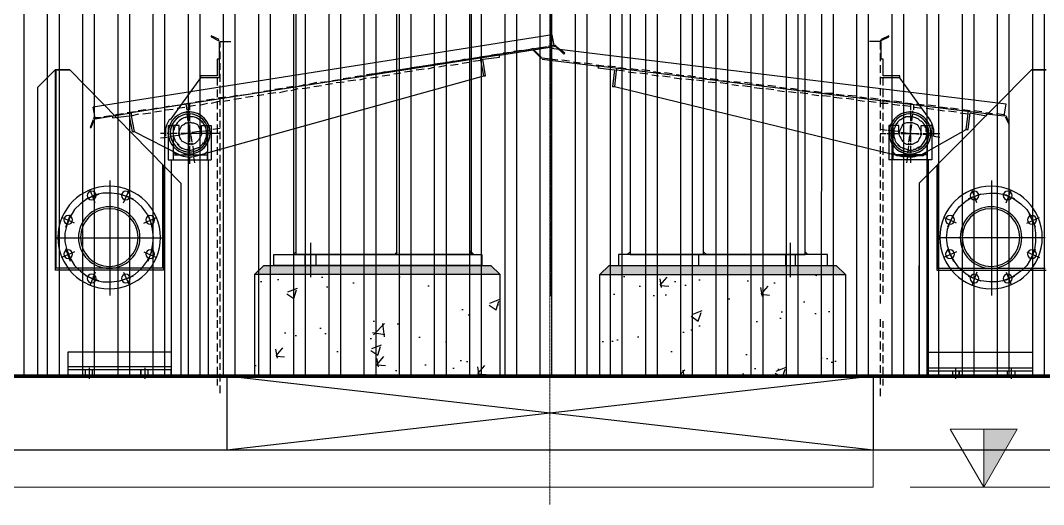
# Model space of a CAD drawing. Header units: inches. Extents: x 8618018 to 8935006, y 2431589 to 2567223.
# Drawn here: x 8818226 to 8820996, y 2500501 to 2501810 of the extents above; entities that cross this region are included whole.
import ezdxf

# ---------------------------------------------------------------- set-up
doc = ezdxf.new("R2010")
doc.units = ezdxf.units.IN
doc.header["$MEASUREMENT"] = 0
doc.linetypes.add('CENTER', pattern=[2, 1.25, -0.25, 0.25, -0.25])
for name, color, linetype in [('CEN', 252, 'CENTER'), ('Civil', 252, 'Continuous'), ('EQ', 252, 'Continuous'), ('SKID', 252, 'Continuous'), ('TEXT', 252, 'Continuous')]:
    doc.layers.add(name, color=color, linetype=linetype)
for name, color, linetype, lineweight in [('CL', 252, 'CENTER', 5), ('DIM_PPG', 8, 'Continuous', 0), ('ICT', 6, 'Continuous', 13)]:
    doc.layers.add(name, color=color, linetype=linetype, lineweight=lineweight)

# ---------------------------------------------------------------- blocks, each defined once
blk = doc.blocks.new('A$C1a45f9b6')
at = {"layer": 'CEN', "linetype": 'CENTER', "ltscale": 0.03}
blk.add_line((466.6, 2533.9), (466.6, -83.8), dxfattribs=at)
at = {"layer": 'EQ'}
for p, q in [((51.6, 29.1), (51.6, 1358.9)), ((51.6, 29.1), (51.6, 1358.9)), ((683.4, 1358.9), (683.4, 29.1)), ((683.4, 1358.9), (683.4, 29.1)), ((881.7, 29.1), (881.7, 1358.9)), ((881.7, 29.1), (881.7, 1358.9)), ((252.5, 1102.5), (252.5, 29.1)), ((252.5, 1102.5), (252.5, 29.1)), ((-220.8, 29.1), (-220.8, 922.7)), ((-220.8, 29.1), (-220.8, 922.7)), ((1156.7, 29.1), (1156.7, 922.7)), ((1156.7, 29.1), (1156.7, 922.7)), ((471.9, 623.9), (-770.7, 428.3)), ((-429.6, 610.7), (-450.8, 621.3)), ((-450.8, 621.3), (-450.8, 618.7)), ((-450.8, 618.7), (-432.3, 608.1)), ((477.2, 594.9), (471.9, 623.9)), ((1384, 621.3), (1362.9, 610.7)), ((1362.9, 608.1), (1384, 618.7)), ((1384, 618.7), (1384, 621.3)), ((-429.6, 605.4), (-429.6, 507.6)), ((-427, 589.6), (-427, 605.4)), ((-427, 605.4), (-397.9, 605.4)), ((-30.4, 515.5), (458.7, 592.2)), ((329.2, 568.4), (477.2, 592.2)), ((421.7, 586.9), (400.5, 581.6)), ((453.4, 589.6), (432.3, 586.9)), ((477.2, 594.9), (461.3, 592.2)), ((466.6, 555.2), (469.3, 586.9)), ((1701.3, 436.2), (469.3, 586.9)), ((506.3, 573.7), (482.5, 592.2)), ((482.5, 592.2), (503.6, 571.1)), ((1362.9, 605.4), (1331.2, 605.4)), ((1360.2, 605.4), (1360.2, 584.3)), ((1362.9, 557.8), (1362.9, 605.4)), ((329.2, 568.4), (-667.6, 412.4)), ((-429.6, 557.8), (-434.9, 557.8)), ((-434.9, 557.8), (-434.9, 512.9)), ((-427, 557.8), (-427, 579)), ((236.6, 557.8), (215.5, 552.6)), ((268.3, 560.5), (247.2, 557.8)), ((257.8, 552.6), (278.9, 555.2)), ((297.4, 565.8), (276.3, 563.1)), ((278.9, 555.2), (278.9, 560.5)), ((286.9, 512.9), (278.9, 555.2)), ((284.2, 557.8), (329.2, 563.1)), ((292.1, 512.9), (284.2, 557.8)), ((329.2, 571.1), (308, 568.4)), ((329.2, 563.1), (329.2, 568.4)), ((360.9, 576.3), (339.7, 573.7)), ((390, 581.6), (368.8, 579)), ((424.3, 581.6), (421.7, 581.6)), ((421.7, 581.6), (442.8, 560.5)), ((442.8, 563.1), (424.3, 581.6)), ((466.6, 557.8), (445.5, 560.5)), ((445.5, 557.8), (598.8, 539.3)), ((487.8, 555.2), (466.6, 557.8)), ((519.5, 552.6), (498.4, 555.2)), ((503.6, 571.1), (506.3, 573.7)), ((1360.2, 573.7), (1360.2, 552.6)), ((1368.2, 557.8), (1362.9, 557.8)), ((1368.2, 512.9), (1368.2, 557.8)), ((-921.4, 481.2), (-873.8, 528.8)), ((-873.8, 528.8), (-873.8, -13.2)), ((-873.8, 528.8), (-834.1, 528.8)), ((-873.8, 528.8), (-834.1, 528.8)), ((-834.1, 528.8), (-873.8, 528.8)), ((-873.8, 528.8), (-834.1, 528.8)), ((-871.1, 528.8), (-871.1, -7.9)), ((-532.7, 222.1), (-834.1, 528.8)), ((-427, 528.8), (-427, 547.3)), ((83.3, 531.4), (62.1, 528.8)), ((112.4, 536.7), (91.2, 534)), ((104.4, 528.8), (125.6, 531.4)), ((144.1, 542), (122.9, 539.3)), ((136.2, 531.4), (154.7, 536.7)), ((175.8, 547.3), (154.7, 544.6)), ((165.2, 536.7), (186.4, 542)), ((204.9, 552.6), (183.7, 547.3)), ((197, 542), (218.1, 544.6)), ((228.7, 547.3), (247.2, 549.9)), ((548.6, 547.3), (530.1, 549.9)), ((580.3, 544.6), (559.2, 547.3)), ((612, 539.3), (590.9, 542)), ((598.8, 539.3), (596.2, 534)), ((596.2, 534), (641.1, 528.8)), ((1648.4, 409.8), (598.8, 539.3)), ((643.8, 536.7), (622.6, 539.3)), ((641.1, 528.8), (635.8, 483.8)), ((646.4, 534), (641.1, 483.8)), ((646.4, 534), (646.4, 528.8)), ((646.4, 528.8), (667.6, 526.1)), ((672.8, 531.4), (651.7, 534)), ((704.6, 528.8), (683.4, 531.4)), ((736.3, 526.1), (715.1, 528.8)), ((1360.2, 542), (1360.2, 520.8)), ((1466, 222.1), (1770, 528.8)), ((1809.7, 528.8), (1770, 528.8)), ((1809.7, 528.8), (1770, 528.8)), ((1770, 528.8), (1809.7, 528.8)), ((1809.7, 528.8), (1770, 528.8)), ((-479.9, 507.6), (-561.8, 393.9)), ((-490.4, 296.1), (286.9, 512.9)), ((-434.9, 512.9), (-479.9, 512.9)), ((-479.9, 512.9), (-479.9, 507.6)), ((-434.9, 507.6), (-479.9, 507.6)), ((-429.6, 507.6), (-434.9, 507.6)), ((-434.9, 507.6), (-434.9, 486.5)), ((-427, 497), (-427, 518.2)), ((-101.8, 502.3), (-122.9, 499.7)), ((-72.7, 507.6), (-93.9, 505)), ((-80.6, 499.7), (-59.5, 502.3)), ((-41, 512.9), (-62.1, 510.3)), ((-48.9, 502.3), (-30.4, 507.6)), ((-9.3, 518.2), (-30.4, 515.5)), ((-19.8, 507.6), (1.3, 510.3)), ((19.8, 523.5), (-1.3, 518.2)), ((11.9, 512.9), (33, 515.5)), ((51.6, 526.1), (30.4, 523.5)), ((43.6, 518.2), (62.1, 520.8)), ((72.7, 523.5), (93.9, 526.1)), ((286.9, 512.9), (292.1, 512.9)), ((678.1, 523.5), (699.3, 520.8)), ((709.9, 520.8), (731, 518.2)), ((741.6, 515.5), (760.1, 512.9)), ((765.4, 520.8), (746.9, 523.5)), ((770.7, 512.9), (791.8, 510.3)), ((797.1, 518.2), (776, 520.8)), ((802.4, 507.6), (823.5, 505)), ((828.8, 512.9), (807.7, 515.5)), ((834.1, 505), (855.3, 502.3)), ((860.6, 510.3), (839.4, 512.9)), ((863.2, 502.3), (884.4, 499.7)), ((889.6, 505), (871.1, 507.6)), ((921.4, 502.3), (900.2, 505)), ((953.1, 497), (931.9, 499.7)), ((1360.2, 510.3), (1360.2, 489.1)), ((1368.2, 507.6), (1362.9, 507.6)), ((1413.1, 512.9), (1368.2, 512.9)), ((1413.1, 507.6), (1368.2, 507.6)), ((1368.2, 486.5), (1368.2, 507.6)), ((1413.1, 507.6), (1413.1, 512.9)), ((1495.1, 393.9), (1413.1, 507.6)), ((-921.4, 481.2), (-921.4, -298.8)), ((-434.9, 475.9), (-434.9, 454.7)), ((-427, 465.3), (-427, 486.5)), ((-286.9, 473.2), (-308, 470.6)), ((-257.8, 478.5), (-278.9, 475.9)), ((-265.7, 468), (-244.6, 473.2)), ((-226, 483.8), (-247.2, 481.2)), ((-234, 473.2), (-215.5, 478.5)), ((-194.3, 489.1), (-215.5, 483.8)), ((-204.9, 478.5), (-183.7, 481.2)), ((-165.2, 494.4), (-186.4, 489.1)), ((-173.2, 483.8), (-152, 486.5)), ((-133.5, 497), (-154.7, 494.4)), ((-141.4, 489.1), (-122.9, 491.7)), ((-112.4, 494.4), (-91.2, 497)), ((635.8, 483.8), (641.1, 483.8)), ((641.1, 483.8), (1423.7, 293.5)), ((894.9, 497), (916.1, 494.4)), ((926.7, 494.4), (947.8, 491.7)), ((958.4, 489.1), (976.9, 486.5)), ((982.2, 494.4), (963.7, 497)), ((987.5, 486.5), (1008.6, 483.8)), ((1013.9, 491.7), (992.7, 494.4)), ((1019.2, 481.2), (1040.3, 478.5)), ((1045.6, 486.5), (1024.5, 489.1)), ((1050.9, 478.5), (1072.1, 475.9)), ((1077.4, 483.8), (1056.2, 486.5)), ((1082.6, 473.2), (1101.1, 470.6)), ((1106.4, 478.5), (1087.9, 481.2)), ((1138.2, 475.9), (1117, 478.5)), ((1169.9, 470.6), (1148.7, 473.2)), ((1360.2, 478.5), (1360.2, 460)), ((1368.2, 454.7), (1368.2, 475.9)), ((-471.9, 444.2), (-493.1, 441.5)), ((-442.8, 449.4), (-464, 446.8)), ((-450.8, 438.9), (-429.6, 444.2)), ((-434.9, 444.2), (-434.9, 423)), ((-411.1, 454.7), (-432.3, 452.1)), ((-427, 433.6), (-427, 454.7)), ((-419, 444.2), (-400.5, 446.8)), ((-379.4, 460), (-400.5, 454.7)), ((-390, 449.4), (-368.8, 452.1)), ((-350.3, 462.7), (-371.5, 460)), ((-358.2, 454.7), (-337.1, 457.4)), ((-318.6, 468), (-339.7, 465.3)), ((-326.5, 460), (-308, 462.7)), ((-297.4, 465.3), (-276.3, 468)), ((1111.7, 470.6), (1132.9, 468)), ((1143.4, 468), (1164.6, 465.3)), ((1175.2, 462.7), (1193.7, 460)), ((1201.6, 468), (1180.5, 470.6)), ((1204.3, 460), (1225.4, 457.4)), ((1230.7, 465.3), (1209.5, 465.3)), ((1236, 454.7), (1257.1, 452.1)), ((1262.4, 460), (1241.3, 462.7)), ((1267.7, 452.1), (1288.9, 449.4)), ((1294.1, 457.4), (1273, 460)), ((1299.4, 446.8), (1317.9, 444.2)), ((1323.2, 452.1), (1304.7, 454.7)), ((1328.5, 444.2), (1349.7, 441.5)), ((1355, 449.4), (1333.8, 452.1)), ((1360.2, 449.4), (1360.2, 428.3)), ((1386.7, 444.2), (1365.5, 446.8)), ((1368.2, 423), (1368.2, 444.2)), ((1418.4, 441.5), (1397.3, 444.2)), ((-765.4, 399.2), (-770.7, 428.3)), ((-627.9, 420.4), (-649.1, 417.7)), ((-596.2, 425.7), (-617.3, 420.4)), ((-604.1, 415.1), (-585.6, 417.7)), ((-564.5, 430.9), (-585.6, 425.7)), ((-575, 420.4), (-553.9, 423)), ((-535.4, 433.6), (-556.5, 430.9)), ((-543.3, 425.7), (-522.2, 428.3)), ((-503.6, 438.9), (-524.8, 436.2)), ((-519.5, 436.2), (-516.9, 420.4)), ((-516.9, 417.7), (-516.9, 412.4)), ((-511.6, 430.9), (-493.1, 433.6)), ((-508.9, 420.4), (-508.9, 438.9)), ((-508.9, 412.4), (-508.9, 417.7)), ((-482.5, 433.6), (-461.3, 438.9)), ((-427, 401.9), (-427, 423)), ((1360.2, 438.9), (1381.4, 438.9)), ((1360.2, 417.7), (1360.2, 396.6)), ((1392, 436.2), (1413.1, 433.6)), ((1421, 433.6), (1442.2, 430.9)), ((1447.5, 436.2), (1429, 438.9)), ((1442.2, 438.9), (1442.2, 420.4)), ((1442.2, 417.7), (1442.2, 415.1)), ((1447.5, 417.7), (1447.5, 412.4)), ((1450.1, 436.2), (1450.1, 420.4)), ((1452.8, 428.3), (1473.9, 425.7)), ((1479.2, 433.6), (1458.1, 436.2)), ((1484.5, 425.7), (1505.6, 423)), ((1510.9, 430.9), (1489.8, 433.6)), ((1516.2, 420.4), (1534.7, 417.7)), ((1542.7, 425.7), (1521.5, 428.3)), ((1545.3, 417.7), (1566.5, 415.1)), ((1571.7, 423), (1550.6, 425.7)), ((1603.5, 417.7), (1582.3, 420.4)), ((1598.2, 409.8), (1598.2, 417.7)), ((1635.2, 415.1), (1614, 417.7)), ((1696, 404.5), (1701.3, 436.2)), ((-770.7, 393.9), (-778.6, 372.8)), ((-776, 372.8), (-768, 393.9)), ((-765.4, 396.6), (-667.6, 412.4)), ((-749.5, 399.2), (-765.4, 399.2)), ((-720.4, 404.5), (-741.6, 401.9)), ((-717.8, 404.5), (-717.8, 399.2)), ((-717.8, 399.2), (-672.8, 404.5)), ((-688.7, 409.8), (-709.9, 407.1)), ((-657, 415.1), (-678.1, 412.4)), ((-672.8, 404.5), (-664.9, 362.2)), ((-667.6, 412.4), (-667.6, 404.5)), ((-667.6, 404.5), (-646.4, 409.8)), ((-667.6, 404.5), (-659.6, 362.2)), ((-635.8, 409.8), (-614.7, 412.4)), ((-538, 391.3), (-543.3, 386)), ((-530.1, 396.6), (-538, 391.3)), ((-530.1, 396.6), (-535.4, 393.9)), ((-524.8, 399.2), (-530.1, 396.6)), ((-514.2, 401.9), (-524.8, 399.2)), ((-514.2, 401.9), (-522.2, 399.2)), ((-516.9, 409.8), (-514.2, 391.3)), ((-506.3, 401.9), (-514.2, 401.9)), ((-514.2, 386), (-508.9, 388.6)), ((-511.6, 388.6), (-511.6, 383.4)), ((-508.9, 391.3), (-508.9, 409.8)), ((-508.9, 388.6), (-503.6, 386)), ((-508.9, 383.4), (-508.9, 388.6)), ((-498.4, 401.9), (-506.3, 401.9)), ((-501, 401.9), (-506.3, 401.9)), ((-490.4, 399.2), (-498.4, 401.9)), ((-485.1, 396.6), (-490.4, 399.2)), ((-482.5, 393.9), (-490.4, 399.2)), ((-474.6, 388.6), (-482.5, 393.9)), ((-471.9, 383.4), (-477.2, 388.6)), ((-474.6, 386), (-474.6, 388.6)), ((-434.9, 412.4), (-434.9, 391.3)), ((-427, 372.8), (-427, 391.3)), ((1368.2, 391.3), (1368.2, 412.4)), ((1407.8, 388.6), (1402.5, 380.7)), ((1413.1, 393.9), (1407.8, 388.6)), ((1415.8, 393.9), (1413.1, 393.9)), ((1415.8, 393.9), (1413.1, 393.9)), ((1423.7, 399.2), (1415.8, 393.9)), ((1431.6, 401.9), (1423.7, 399.2)), ((1429, 401.9), (1426.3, 399.2)), ((1436.9, 401.9), (1429, 401.9)), ((1434.3, 401.9), (1431.6, 401.9)), ((1447.5, 401.9), (1436.9, 401.9)), ((1442.2, 412.4), (1442.2, 391.3)), ((1447.5, 401.9), (1442.2, 401.9)), ((1442.2, 388.6), (1442.2, 383.4)), ((1447.5, 409.8), (1444.8, 391.3)), ((1444.8, 388.6), (1444.8, 383.4)), ((1455.4, 399.2), (1447.5, 401.9)), ((1463.3, 396.6), (1455.4, 399.2)), ((1463.3, 396.6), (1455.4, 399.2)), ((1468.6, 391.3), (1463.3, 396.6)), ((1473.9, 388.6), (1468.6, 391.3)), ((1476.6, 386), (1471.3, 391.3)), ((1577, 412.4), (1598.2, 409.8)), ((1592.9, 367.5), (1598.2, 409.8)), ((1598.2, 367.5), (1603.5, 412.4)), ((1603.5, 412.4), (1648.4, 404.5)), ((1664.3, 409.8), (1645.8, 412.4)), ((1648.4, 404.5), (1648.4, 409.8)), ((1648.4, 409.8), (1696, 404.5)), ((1696, 407.1), (1674.9, 409.8)), ((1698.6, 401.9), (1709.2, 380.7)), ((1709.2, 383.4), (1701.3, 404.5)), ((-778.6, 372.8), (-776, 372.8)), ((-664.9, 362.2), (-659.6, 362.2)), ((-659.6, 362.2), (-535.4, 298.7)), ((-567.1, 378.1), (-567.1, 285.5)), ((-567.1, 378.1), (-559.2, 378.1)), ((-538, 378.1), (-559.2, 378.1)), ((-553.9, 378.1), (-553.9, 285.5)), ((-538, 378.1), (-553.9, 378.1)), ((-553.9, 378.1), (-553.9, 306.7)), ((-551.2, 370.1), (-553.9, 362.2)), ((-553.9, 362.2), (-553.9, 354.3)), ((-548.6, 378.1), (-551.2, 370.1)), ((-551.2, 372.8), (-551.2, 370.1)), ((-551.2, 370.1), (-551.2, 367.5)), ((-543.3, 383.4), (-548.6, 378.1)), ((-543.3, 386), (-545.9, 380.7)), ((-543.3, 386), (-543.3, 383.4)), ((-538, 356.9), (-538, 378.1)), ((-538, 356.9), (-538, 378.1)), ((-538, 362.2), (-535.4, 367.5)), ((-538, 356.9), (-538, 362.2)), ((-535.4, 367.5), (-532.7, 372.8)), ((-532.7, 372.8), (-530.1, 378.1)), ((-530.1, 378.1), (-524.8, 380.7)), ((-524.8, 380.7), (-519.5, 386)), ((-519.5, 386), (-514.2, 386)), ((-511.6, 380.7), (-508.9, 362.2)), ((-508.9, 362.2), (-508.9, 380.7)), ((-508.9, 335.8), (-508.9, 378.1)), ((-508.9, 335.8), (-508.9, 378.1)), ((-503.6, 386), (-498.4, 386)), ((-482.5, 362.2), (-503.6, 359.6)), ((-498.4, 386), (-493.1, 383.4)), ((-493.1, 383.4), (-487.8, 380.7)), ((-487.8, 380.7), (-485.1, 375.4)), ((-485.1, 375.4), (-482.5, 370.1)), ((-482.5, 370.1), (-479.9, 364.8)), ((-479.9, 364.8), (-477.2, 359.6)), ((-477.2, 362.2), (-479.9, 362.2)), ((-477.2, 378.1), (-458.7, 378.1)), ((-477.2, 356.9), (-477.2, 378.1)), ((-477.2, 378.1), (-461.3, 378.1)), ((-477.2, 356.9), (-477.2, 378.1)), ((-453.4, 364.8), (-474.6, 362.2)), ((-466.6, 375.4), (-471.9, 383.4)), ((-466.6, 375.4), (-469.3, 378.1)), ((-466.6, 372.8), (-466.6, 375.4)), ((-464, 364.8), (-466.6, 375.4)), ((-464, 356.9), (-464, 364.8)), ((-464, 356.9), (-464, 362.2)), ((-461.3, 378.1), (-461.3, 285.5)), ((-461.3, 378.1), (-461.3, 306.7)), ((-458.7, 378.1), (-450.8, 378.1)), ((-450.8, 378.1), (-450.8, 285.5)), ((-448.1, 367.5), (-450.8, 367.5)), ((-427, 370.1), (-445.5, 367.5)), ((-434.9, 380.7), (-434.9, 359.6)), ((-427, 341.1), (-427, 362.2)), ((1360.2, 386), (1360.2, 364.8)), ((1378.7, 364.8), (1360.2, 367.5)), ((1368.2, 359.6), (1368.2, 380.7)), ((1384, 364.8), (1381.4, 364.8)), ((1384, 378.1), (1384, 285.5)), ((1392, 378.1), (1384, 378.1)), ((1407.8, 362.2), (1386.7, 364.8)), ((1410.5, 378.1), (1392, 378.1)), ((1394.6, 378.1), (1394.6, 285.5)), ((1410.5, 378.1), (1394.6, 378.1)), ((1394.6, 378.1), (1394.6, 306.7)), ((1399.9, 372.8), (1397.3, 367.5)), ((1397.3, 370.1), (1397.3, 364.8)), ((1397.3, 364.8), (1397.3, 356.9)), ((1402.5, 380.7), (1399.9, 372.8)), ((1407.8, 386), (1402.5, 380.7)), ((1410.5, 356.9), (1410.5, 378.1)), ((1410.5, 356.9), (1410.5, 378.1)), ((1413.1, 364.8), (1410.5, 359.6)), ((1413.1, 359.6), (1410.5, 362.2)), ((1415.8, 370.1), (1413.1, 364.8)), ((1418.4, 375.4), (1415.8, 370.1)), ((1421, 380.7), (1418.4, 375.4)), ((1426.3, 383.4), (1421, 380.7)), ((1431.6, 386), (1426.3, 383.4)), ((1436.9, 386), (1431.6, 386)), ((1442.2, 386), (1436.9, 386)), ((1447.5, 386), (1442.2, 386)), ((1444.8, 380.7), (1442.2, 362.2)), ((1442.2, 380.7), (1442.2, 362.2)), ((1442.2, 335.8), (1442.2, 378.1)), ((1442.2, 335.8), (1442.2, 378.1)), ((1452.8, 383.4), (1447.5, 386)), ((1458.1, 380.7), (1452.8, 383.4)), ((1463.3, 378.1), (1458.1, 380.7)), ((1466, 372.8), (1463.3, 378.1)), ((1468.6, 367.5), (1466, 372.8)), ((1471.3, 362.2), (1468.6, 367.5)), ((1471.3, 356.9), (1471.3, 378.1)), ((1471.3, 378.1), (1489.8, 378.1)), ((1471.3, 356.9), (1471.3, 378.1)), ((1471.3, 378.1), (1487.1, 378.1)), ((1471.3, 298.7), (1592.9, 367.5)), ((1471.3, 356.9), (1471.3, 362.2)), ((1481.9, 378.1), (1476.6, 386)), ((1481.9, 378.1), (1479.2, 380.7)), ((1484.5, 370.1), (1481.9, 378.1)), ((1481.9, 372.8), (1481.9, 378.1)), ((1484.5, 362.2), (1484.5, 370.1)), ((1487.1, 359.6), (1484.5, 362.2)), ((1487.1, 362.2), (1484.5, 362.2)), ((1487.1, 378.1), (1487.1, 285.5)), ((1487.1, 378.1), (1487.1, 306.7)), ((1487.1, 354.3), (1487.1, 362.2)), ((1500.4, 378.1), (1489.8, 378.1)), ((1500.4, 378.1), (1500.4, 285.5)), ((1592.9, 367.5), (1598.2, 367.5)), ((1709.2, 380.7), (1709.2, 383.4)), ((-572.4, 356.9), (-588.2, 356.9)), ((-569.7, 346.3), (-588.2, 343.7)), ((-564.5, 356.9), (-569.7, 356.9)), ((-564.5, 349), (-567.1, 349)), ((-543.3, 356.9), (-561.8, 356.9)), ((-540.7, 351.6), (-561.8, 349)), ((-553.9, 356.9), (-553.9, 351.6)), ((-553.9, 354.3), (-553.9, 351.6)), ((-553.9, 351.6), (-551.2, 343.7)), ((-551.2, 343.7), (-548.6, 338.4)), ((-551.2, 341.1), (-548.6, 335.8)), ((-548.6, 335.8), (-543.3, 330.5)), ((-535.4, 356.9), (-540.7, 356.9)), ((-538, 351.6), (-538, 356.9)), ((-535.4, 354.3), (-538, 351.6)), ((-535.4, 346.3), (-538, 351.6)), ((-532.7, 341.1), (-535.4, 346.3)), ((-511.6, 356.9), (-532.7, 354.3)), ((-514.2, 356.9), (-532.7, 356.9)), ((-530.1, 335.8), (-532.7, 341.1)), ((-487.8, 356.9), (-530.1, 356.9)), ((-487.8, 356.9), (-530.1, 356.9)), ((-524.8, 333.1), (-530.1, 335.8)), ((-519.5, 330.5), (-524.8, 333.1)), ((-506.3, 356.9), (-511.6, 356.9)), ((-508.9, 359.6), (-506.3, 354.3)), ((-508.9, 354.3), (-508.9, 359.6)), ((-506.3, 356.9), (-508.9, 356.9)), ((-508.9, 333.1), (-508.9, 351.6)), ((-506.3, 351.6), (-503.6, 333.1)), ((-482.5, 356.9), (-503.6, 356.9)), ((-487.8, 335.8), (-493.1, 330.5)), ((-485.1, 338.4), (-487.8, 335.8)), ((-482.5, 343.7), (-485.1, 338.4)), ((-479.9, 349), (-482.5, 343.7)), ((-477.2, 356.9), (-479.9, 356.9)), ((-477.2, 354.3), (-479.9, 349)), ((-477.2, 359.6), (-477.2, 354.3)), ((-453.4, 356.9), (-474.6, 356.9)), ((-474.6, 327.8), (-471.9, 333.1)), ((-474.6, 327.8), (-469.3, 333.1)), ((-469.3, 333.1), (-466.6, 341.1)), ((-466.6, 341.1), (-464, 349)), ((-466.6, 341.1), (-464, 346.3)), ((-464, 349), (-464, 356.9)), ((-445.5, 356.9), (-450.8, 356.9)), ((-427, 356.9), (-445.5, 356.9)), ((-434.9, 351.6), (-434.9, 330.5)), ((1360.2, 356.9), (1376.1, 356.9)), ((1360.2, 354.3), (1360.2, 333.1)), ((1368.2, 330.5), (1368.2, 349)), ((1378.7, 356.9), (1384, 356.9)), ((1386.7, 356.9), (1407.8, 356.9)), ((1397.3, 356.9), (1397.3, 349)), ((1397.3, 356.9), (1397.3, 349)), ((1397.3, 349), (1399.9, 341.1)), ((1399.9, 341.1), (1399.9, 338.4)), ((1399.9, 338.4), (1402.5, 333.1)), ((1402.5, 333.1), (1410.5, 325.2)), ((1410.5, 359.6), (1410.5, 354.3)), ((1410.5, 356.9), (1413.1, 356.9)), ((1410.5, 354.3), (1413.1, 349)), ((1413.1, 349), (1415.8, 343.7)), ((1436.9, 356.9), (1415.8, 359.6)), ((1415.8, 356.9), (1436.9, 356.9)), ((1415.8, 343.7), (1418.4, 338.4)), ((1418.4, 356.9), (1463.3, 356.9)), ((1418.4, 356.9), (1463.3, 356.9)), ((1418.4, 338.4), (1421, 335.8)), ((1421, 335.8), (1426.3, 330.5)), ((1439.6, 351.6), (1436.9, 333.1)), ((1442.2, 359.6), (1439.6, 354.3)), ((1444.8, 356.9), (1439.6, 356.9)), ((1439.6, 356.9), (1444.8, 356.9)), ((1442.2, 359.6), (1442.2, 354.3)), ((1442.2, 351.6), (1442.2, 333.1)), ((1466, 354.3), (1444.8, 356.9)), ((1444.8, 356.9), (1466, 356.9)), ((1452.8, 330.5), (1458.1, 333.1)), ((1458.1, 333.1), (1463.3, 335.8)), ((1463.3, 335.8), (1466, 341.1)), ((1466, 341.1), (1468.6, 346.3)), ((1468.6, 356.9), (1473.9, 356.9)), ((1473.9, 354.3), (1468.6, 354.3)), ((1468.6, 346.3), (1471.3, 351.6)), ((1471.3, 351.6), (1471.3, 356.9)), ((1476.6, 356.9), (1495.1, 356.9)), ((1495.1, 351.6), (1476.6, 354.3)), ((1476.6, 330.5), (1481.9, 338.4)), ((1476.6, 330.5), (1479.2, 333.1)), ((1481.9, 338.4), (1484.5, 346.3)), ((1484.5, 343.7), (1487.1, 354.3)), ((1484.5, 346.3), (1484.5, 349)), ((1484.5, 341.1), (1484.5, 343.7)), ((1497.7, 356.9), (1503, 356.9)), ((1503, 349), (1497.7, 351.6)), ((1505.6, 356.9), (1521.5, 356.9)), ((1521.5, 346.3), (1505.6, 349)), ((-553.9, 306.7), (-543.3, 298.7)), ((-543.3, 330.5), (-538, 325.2)), ((-543.3, 327.8), (-538, 322.5)), ((-538, 322.5), (-530.1, 317.3)), ((-530.1, 317.3), (-527.4, 317.3)), ((-530.1, 317.3), (-522.2, 314.6)), ((-522.2, 314.6), (-514.2, 312)), ((-514.2, 327.8), (-519.5, 330.5)), ((-516.9, 314.6), (-514.2, 312)), ((-508.9, 327.8), (-514.2, 327.8)), ((-514.2, 312), (-506.3, 312)), ((-514.2, 312), (-511.6, 312)), ((-508.9, 325.2), (-508.9, 330.5)), ((-503.6, 327.8), (-508.9, 327.8)), ((-508.9, 301.4), (-508.9, 322.5)), ((-506.3, 312), (-495.7, 314.6)), ((-503.6, 330.5), (-503.6, 325.2)), ((-498.4, 327.8), (-503.6, 327.8)), ((-501, 322.5), (-498.4, 304)), ((-501, 314.6), (-498.4, 314.6)), ((-493.1, 330.5), (-498.4, 327.8)), ((-498.4, 314.6), (-490.4, 317.3)), ((-490.4, 317.3), (-482.5, 319.9)), ((-485.1, 317.3), (-482.5, 319.9)), ((-482.5, 319.9), (-474.6, 327.8)), ((-482.5, 319.9), (-479.9, 322.5)), ((-461.3, 306.7), (-471.9, 298.7)), ((-434.9, 319.9), (-434.9, 298.7)), ((-427, 309.3), (-427, 330.5)), ((1360.2, 322.5), (1360.2, 301.4)), ((1368.2, 298.7), (1368.2, 319.9)), ((1394.6, 306.7), (1405.2, 296.1)), ((1407.8, 327.8), (1407.8, 325.2)), ((1407.8, 325.2), (1415.8, 319.9)), ((1410.5, 325.2), (1413.1, 322.5)), ((1415.8, 319.9), (1423.7, 317.3)), ((1421, 317.3), (1423.7, 317.3)), ((1423.7, 317.3), (1431.6, 314.6)), ((1426.3, 330.5), (1431.6, 327.8)), ((1431.6, 327.8), (1436.9, 327.8)), ((1431.6, 314.6), (1439.6, 312)), ((1436.9, 322.5), (1434.3, 304)), ((1434.3, 312), (1439.6, 312)), ((1436.9, 330.5), (1436.9, 325.2)), ((1436.9, 327.8), (1442.2, 327.8)), ((1439.6, 312), (1442.2, 312)), ((1439.6, 312), (1447.5, 312)), ((1442.2, 330.5), (1442.2, 325.2)), ((1442.2, 327.8), (1447.5, 327.8)), ((1442.2, 322.5), (1442.2, 304)), ((1447.5, 327.8), (1452.8, 330.5)), ((1447.5, 312), (1455.4, 314.6)), ((1450.1, 314.6), (1455.4, 314.6)), ((1455.4, 314.6), (1463.3, 319.9)), ((1463.3, 319.9), (1471.3, 322.5)), ((1463.3, 317.3), (1471.3, 322.5)), ((1471.3, 322.5), (1476.6, 330.5)), ((1487.1, 306.7), (1476.6, 296.1)), ((-567.1, 285.5), (-559.2, 285.5)), ((-559.2, 285.5), (-450.8, 285.5)), ((-559.2, 285.5), (-559.2, -298.8)), ((-553.9, 298.7), (-461.3, 298.7)), ((-543.3, 298.7), (-471.9, 298.7)), ((-508.9, 296.1), (-508.9, 301.4)), ((-508.9, 275), (-508.9, 293.5)), ((-498.4, 301.4), (-498.4, 296.1)), ((-498.4, 293.5), (-495.7, 277.6)), ((-461.3, 285.5), (-461.3, 298.7)), ((-458.7, 285.5), (-458.7, -298.8)), ((-434.9, 288.2), (-434.9, 267)), ((-427, 277.6), (-427, 298.7)), ((1360.2, 293.5), (1360.2, 272.3)), ((1368.2, 267), (1368.2, 288.2)), ((1489.8, 285.5), (1384, 285.5)), ((1392, 285.5), (1392, -301.4)), ((1487.1, 298.7), (1394.6, 298.7)), ((1394.6, 285.5), (1394.6, 298.7)), ((1476.6, 296.1), (1405.2, 296.1)), ((1434.3, 293.5), (1431.6, 277.6)), ((1434.3, 301.4), (1434.3, 296.1)), ((1442.2, 301.4), (1442.2, 296.1)), ((1442.2, 293.5), (1442.2, 277.6)), ((1500.4, 285.5), (1489.8, 285.5)), ((1489.8, 285.5), (1489.8, -301.4)), ((-583, 272.3), (-583, -7.9)), ((-580.3, 269.7), (-580.3, 119)), ((-580.3, 269.7), (-580.3, -13.2)), ((-434.9, 256.4), (-434.9, 235.3)), ((-427, 245.9), (-427, 267)), ((1360.2, 261.7), (1360.2, 240.6)), ((1368.2, 235.3), (1368.2, 256.4)), ((1513.6, 269.7), (1513.6, 119)), ((1513.6, 269.7), (1513.6, -13.2)), ((1516.2, 272.3), (1516.2, -7.9)), ((-725.7, 230), (-725.7, -82)), ((-532.7, 222.1), (-532.7, -298.8)), ((-434.9, 224.7), (-434.9, 203.6)), ((-427, 214.1), (-427, 235.3)), ((1360.2, 230), (1360.2, 208.9)), ((1368.2, 203.6), (1368.2, 224.7)), ((1466, 222.1), (1466, -298.8)), ((1661.6, 230), (1661.6, -82)), ((-765.4, 169.2), (-778.6, 203.6)), ((-744.2, 195.6), (-765.4, 190.4)), ((-720.4, 195.6), (-744.2, 195.6)), ((-699.3, 193), (-720.4, 195.6)), ((-688.7, 169.2), (-672.8, 203.6)), ((-427, 185.1), (-427, 206.2)), ((1360.2, 198.3), (1360.2, 177.1)), ((1622, 169.2), (1608.8, 203.6)), ((1632.5, 193), (1656.3, 195.6)), ((1656.3, 195.6), (1677.5, 195.6)), ((1677.5, 195.6), (1701.3, 190.4)), ((1701.3, 169.2), (1714.5, 203.6)), ((-805, 166.6), (-820.9, 150.7)), ((-786.5, 179.8), (-805, 166.6)), ((-789.2, 179.8), (-754.8, 193)), ((-765.4, 190.4), (-786.5, 179.8)), ((-675.5, 185.1), (-699.3, 193)), ((-696.6, 193), (-662.3, 179.8)), ((-657, 174.5), (-675.5, 185.1)), ((-638.5, 158.6), (-657, 174.5)), ((-559.2, 185.1), (-559.2, -298.8)), ((-434.9, 193), (-434.9, 174.5)), ((-427, 153.3), (-427, 174.5)), ((1360.2, 166.6), (1360.2, 145.4)), ((1368.2, 174.5), (1368.2, 193)), ((1489.8, 185.1), (1489.8, -301.4)), ((1574.4, 158.6), (1592.9, 174.5)), ((1592.9, 174.5), (1611.4, 185.1)), ((1632.5, 193), (1598.2, 179.8)), ((1611.4, 185.1), (1632.5, 193)), ((1725.1, 179.8), (1690.7, 193)), ((1701.3, 190.4), (1722.4, 179.8)), ((1722.4, 179.8), (1740.9, 166.6)), ((1740.9, 166.6), (1756.8, 150.7)), ((-820.9, 150.7), (-834.1, 129.5)), ((-625.3, 140.1), (-638.5, 158.6)), ((-614.7, 119), (-625.3, 140.1)), ((-434.9, 163.9), (-434.9, 142.8)), ((-427, 121.6), (-427, 142.8)), ((1368.2, 142.8), (1368.2, 163.9)), ((1550.6, 119), (1561.2, 140.1)), ((1561.2, 140.1), (1574.4, 158.6)), ((1756.8, 150.7), (1770, 129.5)), ((-820.9, 113.7), (-855.3, 129.5)), ((-844.7, 103.1), (-831.5, 137.5)), ((-834.1, 129.5), (-842.1, 108.4)), ((-633.2, 113.7), (-598.8, 129.5)), ((-622.6, 137.5), (-609.4, 103.1)), ((-609.4, 97.8), (-614.7, 119)), ((-434.9, 132.2), (-434.9, 111)), ((-427, 89.9), (-427, 111)), ((1360.2, 134.8), (1360.2, 116.3)), ((1368.2, 111), (1368.2, 132.2)), ((1566.5, 113.7), (1532.1, 129.5)), ((1558.5, 137.5), (1542.7, 103.1)), ((1542.7, 97.8), (1550.6, 119)), ((1756.8, 113.7), (1791.2, 129.5)), ((1780.6, 103.1), (1764.7, 137.5)), ((1770, 129.5), (1778, 108.4)), ((-842.1, 108.4), (-847.3, 87.2)), ((-847.3, 87.2), (-847.3, 63.5)), ((-606.8, 74), (-609.4, 97.8)), ((-434.9, 100.5), (-434.9, 79.3)), ((1360.2, 105.8), (1360.2, 84.6)), ((1368.2, 79.3), (1368.2, 100.5)), ((1540, 74), (1542.7, 97.8)), ((1778, 108.4), (1780.6, 87.2)), ((1780.6, 87.2), (1780.6, 63.5)), ((-871.1, 74), (-580.3, 74)), ((-847.3, 63.5), (-842.1, 42.3)), ((-609.4, 52.9), (-606.8, 74)), ((-559.2, 63.5), (-559.2, -282.9)), ((-434.9, 68.7), (-434.9, 47.6)), ((-427, 58.2), (-427, 79.3)), ((-181.1, -31.7), (-181.1, 60.8)), ((-181.1, -31.7), (-181.1, 60.8)), ((1117, -31.7), (1117, 60.8)), ((1117, -31.7), (1117, 60.8)), ((1360.2, 74), (1360.2, 52.9)), ((1368.2, 47.6), (1368.2, 68.7)), ((1489.8, 60.8), (1489.8, -285.5)), ((1807, 74), (1516.2, 74)), ((1542.7, 52.9), (1540, 74)), ((1780.6, 63.5), (1778, 42.3)), ((-820.9, 37), (-855.3, 21.2)), ((-831.5, 10.6), (-844.7, 44.9)), ((-842.1, 42.3), (-834.1, 21.2)), ((-633.2, 37), (-598.8, 21.2)), ((-625.3, 10.6), (-614.7, 29.1)), ((-609.4, 44.9), (-622.6, 10.6)), ((-614.7, 29.1), (-609.4, 52.9)), ((-434.9, 37), (-434.9, 18.5)), ((-427, 29.1), (-427, 50.2)), ((-281.6, 0), (-281.6, 29.1)), ((-281.6, 29.1), (281.6, 29.1)), ((-281.6, 0), (-281.6, 29.1)), ((-281.6, 29.1), (281.6, 29.1)), ((-220.8, 37), (-228.7, 29.1)), ((-220.8, 37), (-228.7, 29.1)), ((-228.7, 29.1), (-220.8, 29.1)), ((-228.7, 29.1), (-220.8, 29.1)), ((-228.7, 29.1), (-220.8, 29.1)), ((-228.7, 29.1), (-220.8, 29.1)), ((-220.8, 29.1), (-220.8, 37)), ((-220.8, 29.1), (-220.8, 37)), ((78, 29.1), (-220.8, 29.1)), ((78, 29.1), (-220.8, 29.1)), ((-197, 29.1), (-197, 0)), ((-197, 29.1), (-197, 0)), ((-167.9, 29.1), (-167.9, 0)), ((-167.9, 29.1), (-167.9, 0)), ((51.6, 37), (46.3, 29.1)), ((51.6, 37), (46.3, 29.1)), ((46.3, 29.1), (51.6, 29.1)), ((46.3, 29.1), (51.6, 29.1)), ((46.3, 29.1), (51.6, 29.1)), ((46.3, 29.1), (51.6, 29.1)), ((51.6, 29.1), (51.6, 37)), ((51.6, 29.1), (51.6, 37)), ((252.5, 29.1), (51.6, 29.1)), ((252.5, 29.1), (51.6, 29.1)), ((260.4, 29.1), (252.5, 37)), ((252.5, 37), (252.5, 29.1)), ((252.5, 37), (252.5, 29.1)), ((260.4, 29.1), (252.5, 37)), ((252.5, 37), (252.5, 29.1)), ((252.5, 37), (252.5, 29.1)), ((252.5, 29.1), (260.4, 29.1)), ((252.5, 29.1), (260.4, 29.1)), ((281.6, 29.1), (281.6, 0)), ((281.6, 29.1), (281.6, 0)), ((1217.5, 29.1), (651.7, 29.1)), ((651.7, 29.1), (651.7, 0)), ((1217.5, 29.1), (651.7, 29.1)), ((651.7, 29.1), (651.7, 0)), ((675.5, 29.1), (683.4, 37)), ((675.5, 29.1), (683.4, 37)), ((683.4, 29.1), (675.5, 29.1)), ((683.4, 29.1), (675.5, 29.1)), ((683.4, 37), (683.4, 29.1)), ((683.4, 37), (683.4, 29.1)), ((683.4, 37), (683.4, 29.1)), ((683.4, 37), (683.4, 29.1)), ((683.4, 29.1), (881.7, 29.1)), ((683.4, 29.1), (881.7, 29.1)), ((857.9, 29.1), (1156.7, 29.1)), ((857.9, 29.1), (1156.7, 29.1)), ((868.5, 29.1), (868.5, 0)), ((881.7, 29.1), (881.7, 37)), ((881.7, 37), (889.6, 29.1)), ((881.7, 29.1), (881.7, 37)), ((881.7, 37), (889.6, 29.1)), ((889.6, 29.1), (881.7, 29.1)), ((889.6, 29.1), (881.7, 29.1)), ((889.6, 29.1), (881.7, 29.1)), ((889.6, 29.1), (881.7, 29.1)), ((1103.8, 29.1), (1103.8, 0)), ((1103.8, 29.1), (1103.8, 0)), ((1130.2, 29.1), (1130.2, 0)), ((1130.2, 29.1), (1130.2, 0)), ((1156.7, 29.1), (1156.7, 37)), ((1156.7, 37), (1164.6, 29.1)), ((1156.7, 29.1), (1156.7, 37)), ((1156.7, 37), (1164.6, 29.1)), ((1164.6, 29.1), (1156.7, 29.1)), ((1164.6, 29.1), (1156.7, 29.1)), ((1164.6, 29.1), (1156.7, 29.1)), ((1164.6, 29.1), (1156.7, 29.1)), ((1217.5, 0), (1217.5, 29.1)), ((1217.5, 0), (1217.5, 29.1)), ((1360.2, 42.3), (1360.2, 21.2)), ((1368.2, 15.9), (1368.2, 37)), ((1566.5, 37), (1532.1, 21.2)), ((1550.6, 29.1), (1542.7, 52.9)), ((1542.7, 44.9), (1558.5, 10.6)), ((1561.2, 10.6), (1550.6, 29.1)), ((1756.8, 37), (1791.2, 21.2)), ((1764.7, 10.6), (1780.6, 44.9)), ((1778, 42.3), (1770, 21.2)), ((-834.1, 21.2), (-820.9, 0)), ((-638.5, -7.9), (-625.3, 10.6)), ((-434.9, 7.9), (-434.9, -13.2)), ((-427, -2.6), (-427, 18.5)), ((281.6, 0), (-281.6, 0)), ((281.6, 0), (-281.6, 0)), ((207.5, 0), (-260.4, 0)), ((651.7, 0), (1217.5, 0)), ((651.7, 0), (1217.5, 0)), ((1360.2, 10.6), (1360.2, -10.6)), ((1368.2, -13.2), (1368.2, 7.9)), ((1466, -301.4), (1466, 0)), ((1466, -301.4), (1466, 0)), ((1574.4, -7.9), (1561.2, 10.6)), ((1756.8, 0), (1740.9, -15.9)), ((1770, 21.2), (1756.8, 0)), ((-580.3, -13.2), (-873.8, -13.2)), ((-583, -7.9), (-871.1, -7.9)), ((-820.9, 0), (-805, -15.9)), ((-805, -15.9), (-786.5, -29.1)), ((-765.4, -18.5), (-778.6, -52.9)), ((-688.7, -18.5), (-672.8, -52.9)), ((-675.5, -34.4), (-657, -23.8)), ((-657, -23.8), (-638.5, -7.9)), ((-532.7, 0), (-532.7, -301.4)), ((-532.7, 0), (-532.7, -301.4)), ((-434.9, -23.8), (-434.9, -44.9)), ((-427, -34.4), (-427, -13.2)), ((1360.2, -21.2), (1360.2, -39.7)), ((1368.2, -44.9), (1368.2, -23.8)), ((1513.6, -13.2), (1809.7, -13.2)), ((1516.2, -7.9), (1807, -7.9)), ((1592.9, -23.8), (1574.4, -7.9)), ((1611.4, -34.4), (1592.9, -23.8)), ((1622, -18.5), (1608.8, -52.9)), ((1701.3, -18.5), (1714.5, -52.9)), ((1740.9, -15.9), (1722.4, -29.1)), ((-754.8, -42.3), (-789.2, -29.1)), ((-786.5, -29.1), (-765.4, -39.7)), ((-765.4, -39.7), (-744.2, -44.9)), ((-744.2, -44.9), (-720.4, -44.9)), ((-720.4, -44.9), (-699.3, -42.3)), ((-699.3, -42.3), (-675.5, -34.4)), ((-662.3, -29.1), (-696.6, -42.3)), ((-427, -66.1), (-427, -44.9)), ((1360.2, -50.2), (1360.2, -71.4)), ((1598.2, -29.1), (1632.5, -42.3)), ((1632.5, -42.3), (1611.4, -34.4)), ((1656.3, -44.9), (1632.5, -42.3)), ((1677.5, -44.9), (1656.3, -44.9)), ((1701.3, -39.7), (1677.5, -44.9)), ((1690.7, -42.3), (1725.1, -29.1)), ((1722.4, -29.1), (1701.3, -39.7)), ((-434.9, -55.5), (-434.9, -76.7)), ((-427, -97.8), (-427, -76.7)), ((1360.2, -82), (1360.2, -103.1)), ((1368.2, -76.7), (1368.2, -55.5)), ((-434.9, -87.2), (-434.9, -108.4)), ((-427, -126.9), (-427, -108.4)), ((-434.9, -119), (-434.9, -140.1)), ((-427, -158.6), (-427, -137.5)), ((-434.9, -148.1), (-434.9, -169.2)), ((1360.2, -145.4), (1360.2, -166.6)), ((1368.2, -169.2), (1368.2, -150.7)), ((-434.9, -179.8), (-434.9, -200.9)), ((-427, -190.4), (-427, -169.2)), ((1360.2, -177.1), (1360.2, -195.6)), ((1368.2, -200.9), (1368.2, -179.8)), ((-434.9, -211.5), (-434.9, -232.7)), ((-427, -222.1), (-427, -200.9)), ((1360.2, -206.2), (1360.2, -227.4)), ((1368.2, -232.7), (1368.2, -211.5)), ((-839.4, -235.3), (-839.4, -282.9)), ((-559.2, -235.3), (-839.4, -235.3)), ((-434.9, -243.2), (-434.9, -264.4)), ((-427, -253.8), (-427, -232.7)), ((1360.2, -237.9), (1360.2, -259.1)), ((1368.2, -264.4), (1368.2, -243.2)), ((1489.8, -235.3), (1772.7, -235.3)), ((1772.7, -235.3), (1772.7, -285.5)), ((-559.2, -275), (-839.4, -275)), ((-434.9, -275), (-434.9, -296.1)), ((-427, -282.9), (-427, -264.4)), ((1360.2, -269.7), (1360.2, -290.8)), ((1368.2, -296.1), (1368.2, -275)), ((-532.7, -298.8), (-921.4, -298.8)), ((-559.2, -282.9), (-839.4, -282.9)), ((-559.2, -282.9), (-839.4, -282.9)), ((-839.4, -282.9), (-839.4, -298.8)), ((-839.4, -298.8), (-559.2, -298.8)), ((-791.8, -282.9), (-791.8, -298.8)), ((-781.2, -277.6), (-781.2, -306.7)), ((-641.1, -282.9), (-773.3, -282.9)), ((-773.3, -282.9), (-773.3, -298.8)), ((-773.3, -282.9), (-773.3, -298.8)), ((-773.3, -298.8), (-641.1, -298.8)), ((-641.1, -282.9), (-641.1, -298.8)), ((-641.1, -298.8), (-641.1, -282.9)), ((-630.5, -277.6), (-630.5, -306.7)), ((-622.6, -282.9), (-622.6, -298.8)), ((-559.2, -282.9), (-622.6, -282.9)), ((-622.6, -282.9), (-622.6, -298.8)), ((-622.6, -298.8), (-559.2, -298.8)), ((-559.2, -298.8), (-559.2, -282.9)), ((-559.2, -298.8), (-559.2, -282.9)), ((-559.2, -282.9), (-559.2, -298.8)), ((-559.2, -298.8), (-458.7, -298.8)), ((-427, -314.6), (-427, -293.5)), ((1360.2, -301.4), (1360.2, -322.5)), ((1389.3, -301.4), (1389.3, -298.8)), ((1389.3, -301.4), (1389.3, -298.8)), ((1489.8, -301.4), (1392, -301.4)), ((1466, -298.8), (1857.3, -298.8)), ((1489.8, -277.6), (1772.7, -277.6)), ((1489.8, -285.5), (1772.7, -285.5)), ((1489.8, -285.5), (1555.9, -285.5)), ((1489.8, -301.4), (1489.8, -285.5)), ((1489.8, -285.5), (1772.7, -285.5)), ((1489.8, -301.4), (1489.8, -285.5)), ((1489.8, -285.5), (1489.8, -301.4)), ((1555.9, -301.4), (1489.8, -301.4)), ((1772.7, -301.4), (1489.8, -301.4)), ((1555.9, -285.5), (1555.9, -301.4)), ((1555.9, -285.5), (1555.9, -301.4)), ((1563.8, -277.6), (1563.8, -306.7)), ((1574.4, -285.5), (1574.4, -301.4)), ((1574.4, -285.5), (1703.9, -285.5)), ((1574.4, -301.4), (1574.4, -285.5)), ((1703.9, -301.4), (1574.4, -301.4)), ((1703.9, -285.5), (1703.9, -301.4)), ((1703.9, -285.5), (1703.9, -301.4)), ((1714.5, -277.6), (1714.5, -306.7)), ((1719.8, -301.4), (1733, -301.4)), ((1725.1, -285.5), (1725.1, -301.4)), ((1772.7, -285.5), (1772.7, -301.4)), ((-434.9, -306.7), (-434.9, -325.2)), ((-427, -346.3), (-427, -325.2)), ((1368.2, -325.2), (1368.2, -306.7)), ((1360.2, -333.1), (1360.2, -354.3))]:
    blk.add_line(p, q, dxfattribs=at)
for centre, radius, start, end in [((-433.6, 606.8), 3.97, 0, 60.0019), ((-433.6, 606.8), 3.97, 0, 60.0019), ((1364.2, 606.8), 3.97, 119.9982, 180), ((1364.2, 606.8), 3.97, 119.9982, 180), ((478.5, 588.2), 6.61, 46.8683, 98.9983), ((478.5, 588.2), 3.97, 46.868, 98.9973), ((444.2, 567.1), 6.61, 224.8728, 262.997), ((444.2, 567.1), 3.97, 224.874, 263.004), ((-766.7, 395.2), 3.97, 98.998, 158.9999), ((-766.7, 395.2), 3.97, 98.998, 158.9999), ((-510.3, 358.2), 64.8, 145.08, 188.0257), ((-510.3, 358.2), 56.8, 90, 180), ((-510.3, 358.2), 56.8, 98.998, 188.998), ((-510.3, 358.2), 51.6, 90, 180), ((-510.3, 358.2), 51.6, 98.998, 188.998), ((-510.3, 358.2), 56.8, 8.998, 98.998), ((-510.3, 358.2), 51.6, 8.998, 98.998), ((-510.3, 358.2), 56.8, 0, 90), ((-510.3, 358.2), 51.6, 0, 90), ((1440.9, 358.2), 56.8, 90, 180), ((1440.9, 358.2), 56.8, 83.0017, 173.0017), ((1440.9, 358.2), 51.6, 90, 180), ((1440.9, 358.2), 51.6, 83.0017, 173.0017), ((1440.9, 358.2), 56.8, 0, 90), ((1440.9, 358.2), 51.6, 0, 90), ((1440.9, 358.2), 51.6, 353.0017, 83.0017), ((1440.9, 358.2), 56.8, 353.0017, 83.0017), ((1440.9, 358.2), 64.8, 351.9745, 34.9199), ((1694.7, 403.2), 3.97, 22.9999, 83.0017), ((1694.7, 403.2), 3.97, 22.9999, 83.0017), ((-510.3, 358.2), 51.6, 278.998, 8.998), ((-510.3, 358.2), 56.8, 278.998, 8.998), ((1440.9, 358.2), 56.8, 173.0017, 263.0017), ((1440.9, 358.2), 51.6, 173.0017, 263.0017), ((-510.3, 358.2), 56.8, 180, 270), ((-510.3, 358.2), 56.8, 188.998, 278.998), ((-510.3, 358.2), 51.6, 180, 270), ((-510.3, 358.2), 51.6, 188.998, 278.998), ((-510.3, 358.2), 51.6, 270, 0), ((-510.3, 358.2), 56.8, 270, 0), ((1440.9, 358.2), 56.8, 180, 270), ((1440.9, 358.2), 51.6, 180, 270), ((1440.9, 358.2), 56.8, 263.0017, 353.0017), ((1440.9, 358.2), 51.6, 263.0017, 353.0017), ((1440.9, 358.2), 51.6, 270, 0), ((1440.9, 358.2), 56.8, 270, 0), ((-510.3, 358.2), 64.8, 244.078, 287.0237), ((1440.9, 358.2), 64.8, 254.9762, 297.9216), ((-727, 75.3), 138.8, 90, 180), ((-774.6, 189), 11.9, 90, 180), ((-774.6, 189), 11.9, 0, 90), ((-727, 75.3), 138.8, 0, 90), ((-682.1, 189), 11.9, 90, 180), ((-682.1, 189), 11.9, 0, 90), ((1660.3, 75.3), 138.8, 90, 180), ((1615.4, 189), 11.9, 90, 180), ((1615.4, 189), 11.9, 0, 90), ((1660.3, 75.3), 138.8, 0, 90), ((1705.3, 189), 11.9, 90, 180), ((1705.3, 189), 11.9, 0, 90), ((-774.6, 189), 11.9, 180, 270), ((-774.6, 189), 11.9, 270, 0), ((-682.1, 189), 11.9, 180, 270), ((-682.1, 189), 11.9, 270, 0), ((1615.4, 189), 11.9, 180, 270), ((1615.4, 189), 11.9, 270, 0), ((1705.3, 189), 11.9, 180, 270), ((1705.3, 189), 11.9, 270, 0), ((-727, 75.3), 83.3, 90, 180), ((-727, 75.3), 78, 90, 180), ((-727, 75.3), 83.3, 0, 90), ((-727, 75.3), 78, 0, 90), ((1660.3, 75.3), 83.3, 90, 180), ((1660.3, 75.3), 78, 90, 180), ((1660.3, 75.3), 83.3, 0, 90), ((1660.3, 75.3), 78, 0, 90), ((-838.1, 122.9), 11.9, 90, 180), ((-838.1, 122.9), 11.9, 180, 270), ((-838.1, 122.9), 11.9, 0, 90), ((-838.1, 122.9), 11.9, 270, 0), ((-616, 122.9), 11.9, 90, 180), ((-616, 122.9), 11.9, 180, 270), ((-616, 122.9), 11.9, 0, 90), ((-616, 122.9), 11.9, 270, 0), ((1549.3, 122.9), 11.9, 90, 180), ((1549.3, 122.9), 11.9, 180, 270), ((1549.3, 122.9), 11.9, 0, 90), ((1549.3, 122.9), 11.9, 270, 0), ((1771.3, 122.9), 11.9, 90, 180), ((1771.3, 122.9), 11.9, 180, 270), ((1771.3, 122.9), 11.9, 0, 90), ((1771.3, 122.9), 11.9, 270, 0), ((-727, 75.3), 138.8, 180, 270), ((-727, 75.3), 83.3, 180, 270), ((-727, 75.3), 78, 180, 270), ((-727, 75.3), 83.3, 270, 0), ((-727, 75.3), 78, 270, 0), ((-727, 75.3), 138.8, 270, 0), ((1660.3, 75.3), 138.8, 180, 270), ((1660.3, 75.3), 83.3, 180, 270), ((1660.3, 75.3), 78, 180, 270), ((1660.3, 75.3), 83.3, 270, 0), ((1660.3, 75.3), 78, 270, 0), ((1660.3, 75.3), 138.8, 270, 0), ((-838.1, 30.4), 11.9, 90, 180), ((-838.1, 30.4), 11.9, 180, 270), ((-838.1, 30.4), 11.9, 0, 90), ((-838.1, 30.4), 11.9, 270, 0), ((-616, 30.4), 11.9, 90, 180), ((-616, 30.4), 11.9, 180, 270), ((-616, 30.4), 11.9, 0, 90), ((-616, 30.4), 11.9, 270, 0), ((253.8, 35.7), 3.97, 126.9406, 179.9976), ((253.8, 35.7), 3.97, 126.9406, 179.9976), ((253.8, 35.7), 3.97, 180, 233.0618), ((253.8, 35.7), 3.97, 180, 233.0618), ((1549.3, 30.4), 11.9, 90, 180), ((1549.3, 30.4), 11.9, 180, 270), ((1549.3, 30.4), 11.9, 0, 90), ((1549.3, 30.4), 11.9, 270, 0), ((1771.3, 30.4), 11.9, 90, 180), ((1771.3, 30.4), 11.9, 180, 270), ((1771.3, 30.4), 11.9, 0, 90), ((1771.3, 30.4), 11.9, 270, 0), ((-774.6, -35.7), 11.9, 90, 180), ((-774.6, -35.7), 11.9, 0, 90), ((-682.1, -35.7), 11.9, 90, 180), ((-682.1, -35.7), 11.9, 0, 90), ((1615.4, -35.7), 11.9, 90, 180), ((1615.4, -35.7), 11.9, 0, 90), ((1705.3, -35.7), 11.9, 90, 180), ((1705.3, -35.7), 11.9, 0, 90), ((-774.6, -35.7), 11.9, 180, 270), ((-774.6, -35.7), 11.9, 270, 0), ((-682.1, -35.7), 11.9, 180, 270), ((-682.1, -35.7), 11.9, 270, 0), ((1615.4, -35.7), 11.9, 180, 270), ((1615.4, -35.7), 11.9, 270, 0), ((1705.3, -35.7), 11.9, 180, 270), ((1705.3, -35.7), 11.9, 270, 0)]:
    blk.add_arc(centre, radius, start, end, dxfattribs=at)
blk = doc.blocks.new('A$C6A595223')
at = {"layer": 'DIM_PPG', "color": 6}
blk.add_line((5.85, 12.53), (5.85, 62.53), dxfattribs=at)
at = {"layer": 'DIM_PPG'}
blk.add_lwpolyline([(34.72, 62.53), (-23.02, 62.53), (5.85, 12.53)], close=True, dxfattribs=at)
at = {"layer": 'DIM_PPG', "color": 6}
blk.add_solid([(5.85, 62.53), (5.85, 12.53), (5.85, 62.53), (34.72, 62.53)], dxfattribs=at)

msp = doc.modelspace()

# ---------------------------------------------------------------- hatches: boundary and pattern name
at = {"layer": 'Civil'}
h = msp.add_hatch(color=256, dxfattribs=at)
h.dxf.hatch_style = 1
h.paths.add_polyline_path([(8819500, 2501147.9), (8818885, 2501147.9), (8818860, 2501122.9), (8819525, 2501122.9)])
h = msp.add_hatch(color=256, dxfattribs=at)
h.dxf.hatch_style = 1
h.paths.add_polyline_path([(8820435, 2501147.9), (8819820, 2501147.9), (8819795, 2501122.9), (8820460, 2501122.9)])
h = msp.add_hatch(dxfattribs=at)
h.set_pattern_fill('AR-CONC', color=256, scale=1.5)
h.set_pattern_definition([(50, (129386.08, 131098.03), (273.2770035, -23.9086283), [28.575, -314.325]), (355, (129386.08, 131098.03), (-52.865132, 286.585268), [22.86, -251.460876]), (100.4514447, (129408.85, 131096.04), (220.411871, 262.676628), [24.285013, -267.135367]), (46.1842, (129386.08, 131174.23), (406.618561, -63.063492), [42.8625, -471.4875]), (96.6355576, (129419.97, 131168.98), (356.106201, 371.139187), [36.427535, -400.703412]), (351.184151, (129386.1, 131174.23), (356.106201, 371.139187), [34.28995, -377.189598]), (21, (129424.18, 131155.18), (227.421587, -153.3977973), [28.575, -314.325]), (326, (129424.18, 131155.18), (92.7030425, 276.281949), [22.86, -251.46]), (71.451445, (129443.13, 131142.4), (320.124629, 122.884153), [24.285013, -267.134906]), (37.5, (129386.08, 131098.03), (4.6329049, 126.8325583), [0, -248.412, 0, -255.27, 0, -252.4125]), (7.5, (129386.08, 131098.03), (100.2294938, 150.2708622), [0, -145.542, 0, -242.697, 0, -96.2025]), (327.5, (129301.12, 131098.03), (203.3858928, -8.593116), [0, -95.25, 0, -297.18, 0, -394.335]), (317.5, (129263.02, 131098.03), (222.193772, 38.1397365), [0, -123.825, 0, -197.358, 0, -280.035])])
h.paths.add_polyline_path([(8819795, 2501122.9), (8819795, 2500847.9), (8820460, 2500847.9), (8820460, 2501122.9)])
h.paths.add_polyline_path([(8818860, 2501122.9), (8818860, 2500847.9), (8819525, 2500847.9), (8819525, 2501122.9)])
at = {"layer": 'SKID'}
h = msp.add_hatch(dxfattribs=at)
h.set_pattern_fill('ANSI32', color=256, scale=10, angle=45)
h.set_pattern_definition([(90, (61395.93, 131435.61), (-95.25, 0), []), (90, (61427.68, 131467.36), (-95.25, 0), [])])
h.paths.add_polyline_path([(8813735, 2508347.9), (8811072.5, 2508347.9), (8811072.5, 2501847.9), (8809072.5, 2501847.9), (8809072.5, 2508347.9), (8807247.5, 2508347.9), (8807247.5, 2500847.9), (8822347.5, 2500847.9), (8822347.5, 2508347.9), (8821097.5, 2508347.9), (8821097.5, 2501847.9), (8818597.5, 2501847.9), (8818597.5, 2508347.9), (8816235, 2508347.9), (8816235, 2501847.9), (8813735, 2501847.9)])

# ---------------------------------------------------------------- linework, layer by layer
at = {"layer": 'Civil'}
for p, q in [((8822297.5, 2500847.9), (8807697.5, 2500847.9)), ((8818785, 2500847.9), (8818785, 2500647.9)), ((8820535, 2500647.9), (8818785, 2500847.9)), ((8820535, 2500847.9), (8818785, 2500647.9)), ((8820535, 2500847.9), (8820535, 2500647.9)), ((8821747.5, 2500647.9), (8817572.5, 2500647.9))]:
    msp.add_line(p, q, dxfattribs=at)
for points in [[(8818860, 2501122.9), (8818885, 2501147.9), (8819500, 2501147.9), (8819525, 2501122.9)], [(8818860, 2501122.9), (8818885, 2501147.9), (8819500, 2501147.9), (8819525, 2501122.9)], [(8819795, 2501122.9), (8819820, 2501147.9), (8820435, 2501147.9), (8820460, 2501122.9)], [(8819795, 2501122.9), (8819820, 2501147.9), (8820435, 2501147.9), (8820460, 2501122.9)]]:
    msp.add_lwpolyline(points, dxfattribs=at)
for points in [[(8818860, 2500847.9), (8819525, 2500847.9), (8819525, 2501122.9), (8818860, 2501122.9)], [(8820460, 2500847.9), (8819795, 2500847.9), (8819795, 2501122.9), (8820460, 2501122.9)]]:
    msp.add_lwpolyline(points, close=True, dxfattribs=at)
at = {"layer": 'CL', "ltscale": 2}
msp.add_line((8819660, 2503559.2), (8819660, 2500500.7), dxfattribs=at)
at = {"layer": 'ICT', "color": 6, "lineweight": 0}
for p, q in [((8820535, 2500647.9), (8806345.5, 2500647.9)), ((8820535, 2500647.9), (8820535, 2500547.9)), ((8820535, 2500547.9), (8806445.5, 2500547.9)), ((8820634.9, 2500547.9), (8821937.3, 2500547.9))]:
    msp.add_line(p, q, dxfattribs=at)
at = {"layer": 'SKID', "const_width": 10}
msp.add_lwpolyline([(8822347.5, 2500847.9), (8807247.5, 2500847.9), (8807247.5, 2508347.9)], dxfattribs=at)

# ---------------------------------------------------------------- block references
at = {"layer": 'EQ'}
msp.add_blockref('A$C1a45f9b6', (8819193.7, 2501147.9), dxfattribs=at)
at = {"layer": 'TEXT', "lineweight": 0, "xscale": 3.135999999999998, "yscale": 3.135999999999998, "zscale": 3.135999999999998}
msp.add_blockref('A$C6A595223', (8820816, 2500508.6), dxfattribs=at)
msp.add_blockref('A$C6A595223', (8820816, 2500508.6), dxfattribs=at)

doc.saveas('drawing.dxf')
